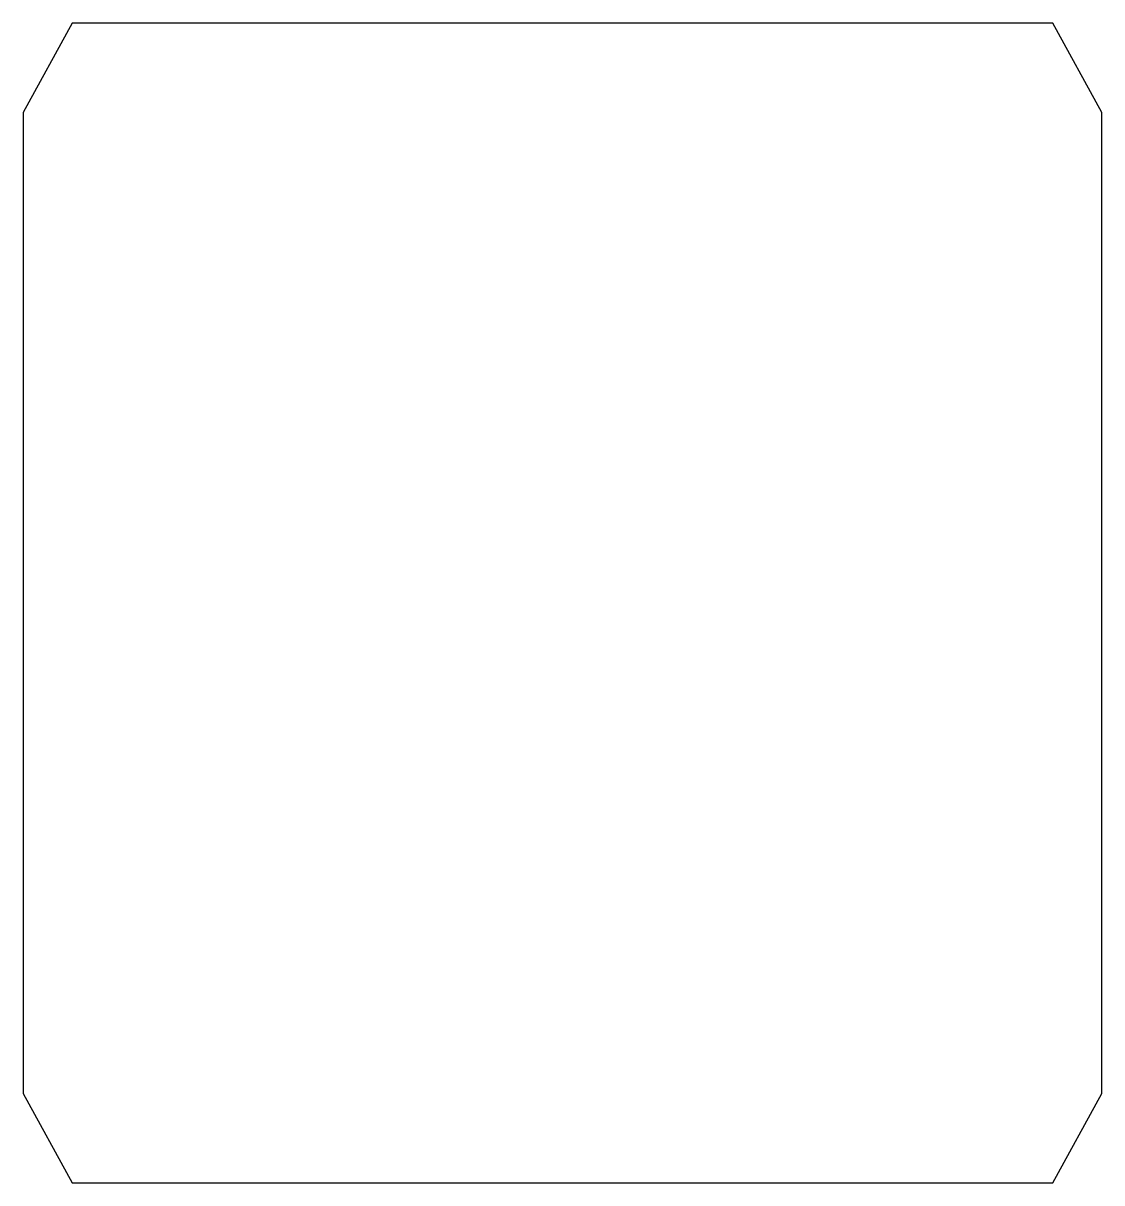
# Model space of a CAD drawing. Header units: millimetres. Extents: x -500 to 500, y -538 to 538.
import ezdxf

# ---------------------------------------------------------------- set-up
doc = ezdxf.new("R2010")
doc.units = ezdxf.units.MM

msp = doc.modelspace()

# ---------------------------------------------------------------- linework, layer by layer
at = {"color": 7, "linetype": 'Continuous', "lineweight": 25}
for p, q in [((-455, 538), (-500.5, 455)), ((455, 538), (-455, 538)), ((500.5, 455), (455, 538)), ((-500.5, 455), (-500.5, -455)), ((500.5, -455), (500.5, 455)), ((-500.5, -455), (-455, -538)), ((455, -538), (500.5, -455)), ((-455, -538), (455, -538))]:
    msp.add_line(p, q, dxfattribs=at)

doc.saveas('drawing.dxf')
